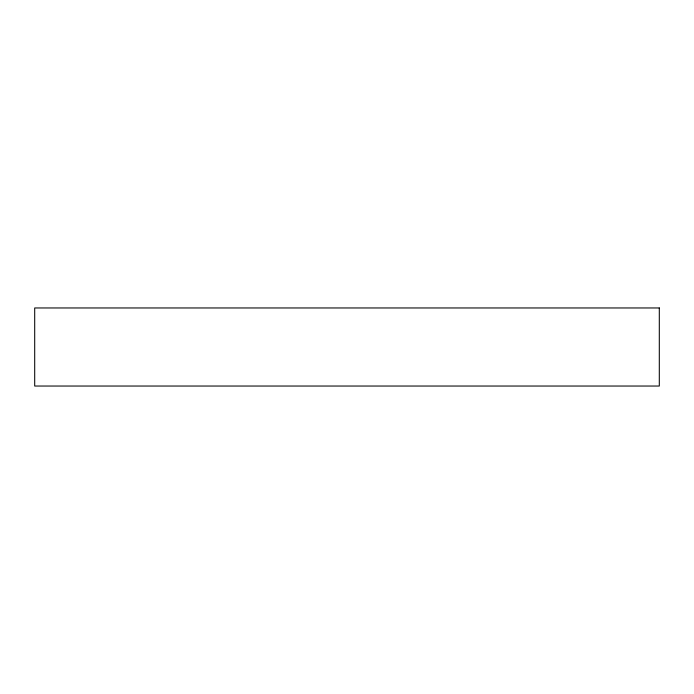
<?xml version="1.0" encoding="UTF-8"?>
<svg xmlns="http://www.w3.org/2000/svg" width="694" height="694" viewBox="0 0 694 694"><rect width="100%" height="100%" fill="white"/><g stroke="black" fill="none" stroke-linecap="round" stroke-linejoin="round"><path stroke-width="1.04" d="M659.3 307.963L34.7 307.963L34.7 386.038L659.3 386.038L659.3 307.963"/></g></svg>
